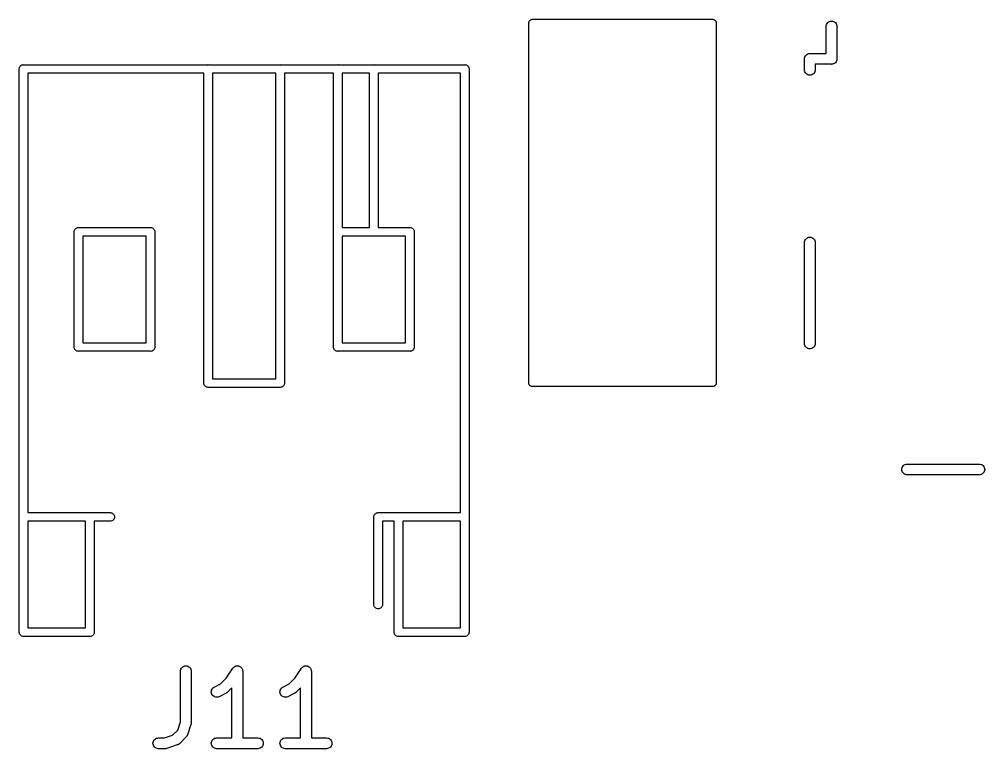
# Model space of a CAD drawing. Extents: x 50 to 150, y -150 to -50.
# Drawn here: x 84.88 to 98.28, y -60.08 to -49.95 of the extents above; entities that cross this region are included whole.
import ezdxf

# ---------------------------------------------------------------- set-up
doc = ezdxf.new("R2010")
doc.units = 0
doc.layers.add('BLACK', color=7, linetype='CONTINUOUS')

msp = doc.modelspace()

# ---------------------------------------------------------------- linework, layer by layer
at = {"layer": 'BLACK', "linetype": 'CONTINUOUS'}
for p, q in [((91.9617, -49.9682), (91.9648, -49.9645)), ((91.9648, -49.9645), (91.9649, -49.9644)), ((91.9649, -49.9644), (91.965, -49.9643)), ((91.965, -49.9643), (91.9686, -49.9614)), ((91.9686, -49.9614), (91.9723, -49.9584)), ((91.9723, -49.9584), (91.9725, -49.9583)), ((91.9725, -49.9583), (91.9726, -49.9582)), ((91.9726, -49.9582), (91.9767, -49.956)), ((91.9767, -49.956), (91.9809, -49.9538)), ((91.9809, -49.9538), (91.9811, -49.9537)), ((91.9811, -49.9537), (91.9813, -49.9536)), ((91.9813, -49.9536), (91.9857, -49.9523)), ((91.9857, -49.9523), (91.9903, -49.951)), ((91.9903, -49.951), (91.9905, -49.9509)), ((91.9905, -49.9509), (91.9906, -49.9509)), ((91.9906, -49.9509), (91.9953, -49.9505)), ((91.9953, -49.9505), (92, -49.95)), ((92, -49.95), (94.5, -49.95)), ((94.5, -49.95), (94.5003, -49.95)), ((94.5003, -49.95), (94.5003, -49.95)), ((94.5003, -49.95), (94.5004, -49.95)), ((94.5004, -49.95), (94.5007, -49.95)), ((94.5007, -49.95), (94.5053, -49.9505)), ((94.5053, -49.9505), (94.5101, -49.951)), ((94.5101, -49.951), (94.5102, -49.9511)), ((94.5102, -49.9511), (94.5104, -49.9511)), ((94.5104, -49.9511), (94.5149, -49.9525)), ((94.5149, -49.9525), (94.5194, -49.9539)), ((94.5194, -49.9539), (94.5195, -49.954)), ((94.5195, -49.954), (94.5197, -49.954)), ((94.5197, -49.954), (94.5238, -49.9563)), ((94.5238, -49.9563), (94.528, -49.9585)), ((94.528, -49.9585), (94.5281, -49.9587)), ((94.5281, -49.9587), (94.5282, -49.9587)), ((94.5282, -49.9587), (94.5318, -49.9617)), ((94.5318, -49.9617), (94.5355, -49.9648)), ((94.5355, -49.9648), (94.5356, -49.9649)), ((94.5356, -49.9649), (94.5357, -49.965)), ((94.5357, -49.965), (94.5386, -49.9686)), ((91.95, -49.9993), (91.9505, -49.9947)), ((91.95, -49.9996), (91.95, -49.9993)), ((91.95, -49.9997), (91.95, -49.9996)), ((91.95, -50), (91.95, -49.9997)), ((91.95, -49.9997), (91.95, -49.9997)), ((91.95, -55), (91.95, -50)), ((91.9505, -49.9947), (91.951, -49.9899)), ((91.951, -49.9899), (91.9511, -49.9898)), ((91.9511, -49.9896), (91.9525, -49.9851)), ((91.9511, -49.9898), (91.9511, -49.9896)), ((91.9525, -49.9851), (91.9539, -49.9806)), ((91.9539, -49.9806), (91.954, -49.9805)), ((91.954, -49.9803), (91.9564, -49.9761)), ((91.954, -49.9805), (91.954, -49.9803)), ((91.9564, -49.9761), (91.9585, -49.972)), ((91.9585, -49.972), (91.9587, -49.9719)), ((91.9587, -49.9718), (91.9617, -49.9682)), ((91.9587, -49.9719), (91.9587, -49.9718)), ((94.5386, -49.9686), (94.5416, -49.9723)), ((94.5416, -49.9723), (94.5417, -49.9725)), ((94.5417, -49.9725), (94.5418, -49.9726)), ((94.5418, -49.9726), (94.544, -49.9767)), ((94.544, -49.9767), (94.5462, -49.9809)), ((94.5462, -49.9809), (94.5463, -49.9811)), ((94.5463, -49.9811), (94.5464, -49.9813)), ((94.5464, -49.9813), (94.5477, -49.9857)), ((94.5477, -49.9857), (94.549, -49.9903)), ((94.549, -49.9903), (94.5491, -49.9905)), ((94.5491, -49.9905), (94.5491, -49.9906)), ((94.5491, -49.9906), (94.5495, -49.9953)), ((94.5495, -49.9953), (94.55, -50)), ((94.55, -50), (94.55, -55)), ((96.075, -50.0463), (96.0761, -50.0353)), ((96.075, -50.425), (96.075, -50.0463)), ((96.0761, -50.0353), (96.0804, -50.0212)), ((96.0804, -50.0212), (96.0873, -50.0081)), ((96.0873, -50.0081), (96.0967, -49.9967)), ((96.0967, -49.9967), (96.1081, -49.9873)), ((96.1081, -49.9873), (96.1212, -49.9804)), ((96.1212, -49.9804), (96.1353, -49.9761)), ((96.1353, -49.9761), (96.15, -49.9746)), ((96.15, -49.9746), (96.1647, -49.9761)), ((96.1647, -49.9761), (96.1788, -49.9804)), ((96.1788, -49.9804), (96.1919, -49.9873)), ((96.1919, -49.9873), (96.2033, -49.9967)), ((96.2033, -49.9967), (96.2127, -50.0081)), ((96.2127, -50.0081), (96.2196, -50.0212)), ((96.2196, -50.0212), (96.2239, -50.0353)), ((96.2239, -50.0353), (96.225, -50.0463)), ((96.225, -50.0463), (96.225, -50.4963)), ((95.7746, -50.5), (95.7761, -50.4853)), ((95.775, -50.5037), (95.7746, -50.5)), ((95.7761, -50.4853), (95.7804, -50.4712)), ((95.7804, -50.4712), (95.7873, -50.4581)), ((95.7873, -50.4581), (95.7967, -50.4467)), ((95.7967, -50.4467), (95.8081, -50.4373)), ((95.8081, -50.4373), (95.8212, -50.4304)), ((95.8212, -50.4304), (95.8353, -50.4261)), ((95.8353, -50.4261), (95.8463, -50.425)), ((95.8463, -50.425), (95.85, -50.4246)), ((95.85, -50.4246), (95.8537, -50.425)), ((95.8537, -50.425), (96.075, -50.425)), ((96.2254, -50.5), (96.2239, -50.5147)), ((96.225, -50.4963), (96.2254, -50.5)), ((84.8797, -50.64), (84.8809, -50.6282)), ((84.8809, -50.6282), (84.8843, -50.6169)), ((84.8843, -50.6169), (84.8899, -50.6065)), ((84.8899, -50.6065), (84.8974, -50.5974)), ((84.8974, -50.5974), (84.9065, -50.5899)), ((84.9065, -50.5899), (84.9169, -50.5843)), ((84.9169, -50.5843), (84.9282, -50.5809)), ((84.9282, -50.5809), (84.9371, -50.58)), ((84.9371, -50.58), (84.94, -50.5797)), ((84.94, -50.5797), (84.9429, -50.58)), ((84.9429, -50.58), (87.4971, -50.58)), ((87.4971, -50.58), (87.5, -50.5797)), ((87.5, -50.5797), (87.5029, -50.58)), ((87.5029, -50.58), (88.4971, -50.58)), ((88.4971, -50.58), (88.5, -50.5797)), ((88.5, -50.5797), (88.5029, -50.58)), ((88.5029, -50.58), (89.2971, -50.58)), ((89.2971, -50.58), (89.3, -50.5797)), ((89.3, -50.5797), (89.3029, -50.58)), ((89.3029, -50.58), (89.7971, -50.58)), ((89.7971, -50.58), (89.8, -50.5797)), ((89.8, -50.5797), (89.8029, -50.58)), ((89.8029, -50.58), (91.0571, -50.58)), ((91.0571, -50.58), (91.06, -50.5797)), ((91.06, -50.5797), (91.0629, -50.58)), ((91.0629, -50.58), (91.0718, -50.5809)), ((91.0718, -50.5809), (91.0831, -50.5843)), ((91.0831, -50.5843), (91.0935, -50.5899)), ((91.0935, -50.5899), (91.1026, -50.5974)), ((91.1026, -50.5974), (91.1101, -50.6065)), ((91.1101, -50.6065), (91.1157, -50.6169)), ((91.1157, -50.6169), (91.1191, -50.6282)), ((91.1191, -50.6282), (91.1203, -50.64)), ((95.775, -50.6537), (95.775, -50.5037)), ((96.1463, -50.575), (95.925, -50.575)), ((95.925, -50.575), (95.925, -50.6537)), ((96.15, -50.5754), (96.1463, -50.575)), ((96.1537, -50.575), (96.15, -50.5754)), ((96.1647, -50.5739), (96.1537, -50.575)), ((96.1788, -50.5696), (96.1647, -50.5739)), ((96.1919, -50.5627), (96.1788, -50.5696)), ((96.2033, -50.5533), (96.1919, -50.5627)), ((96.2127, -50.5419), (96.2033, -50.5533)), ((96.2196, -50.5288), (96.2127, -50.5419)), ((96.2239, -50.5147), (96.2196, -50.5288)), ((84.88, -50.6429), (84.8797, -50.64)), ((84.88, -56.857), (84.88, -50.6429)), ((87.44, -50.7), (85, -50.7)), ((85, -50.7), (85, -56.8)), ((87.44, -54.9971), (87.44, -50.7)), ((87.56, -50.7), (87.56, -54.94)), ((88.44, -50.7), (87.56, -50.7)), ((88.44, -54.94), (88.44, -50.7)), ((89.24, -50.7), (88.56, -50.7)), ((88.56, -50.7), (88.56, -54.9971)), ((89.24, -52.8971), (89.24, -50.7)), ((89.36, -50.7), (89.36, -52.84)), ((89.74, -50.7), (89.36, -50.7)), ((89.74, -52.84), (89.74, -50.7)), ((91, -50.7), (89.86, -50.7)), ((89.86, -50.7), (89.86, -52.84)), ((91, -56.8), (91, -50.7)), ((91.1203, -50.64), (91.12, -50.6429)), ((91.12, -50.6429), (91.12, -56.8571)), ((95.7761, -50.6647), (95.775, -50.6537)), ((95.7804, -50.6788), (95.7761, -50.6647)), ((95.7873, -50.6919), (95.7804, -50.6788)), ((95.7967, -50.7033), (95.7873, -50.6919)), ((95.8081, -50.7127), (95.7967, -50.7033)), ((95.8212, -50.7196), (95.8081, -50.7127)), ((95.8353, -50.7239), (95.8212, -50.7196)), ((95.85, -50.7254), (95.8353, -50.7239)), ((95.8647, -50.7239), (95.85, -50.7254)), ((95.8788, -50.7196), (95.8647, -50.7239)), ((95.8919, -50.7127), (95.8788, -50.7196)), ((95.9033, -50.7033), (95.8919, -50.7127)), ((95.9127, -50.6919), (95.9033, -50.7033)), ((95.9196, -50.6788), (95.9127, -50.6919)), ((95.9239, -50.6647), (95.9196, -50.6788)), ((95.925, -50.6537), (95.9239, -50.6647)), ((85.6397, -52.9), (85.6409, -52.8882)), ((85.64, -52.903), (85.6397, -52.9)), ((85.64, -54.4971), (85.64, -52.903)), ((85.6409, -52.8882), (85.6443, -52.8769)), ((85.6443, -52.8769), (85.6499, -52.8665)), ((85.6499, -52.8665), (85.6574, -52.8574)), ((85.6574, -52.8574), (85.6665, -52.8499)), ((85.6665, -52.8499), (85.6769, -52.8443)), ((85.6769, -52.8443), (85.6882, -52.8409)), ((85.6882, -52.8409), (85.6971, -52.84)), ((85.6971, -52.84), (85.7, -52.8397)), ((85.6971, -52.84), (85.6971, -52.84)), ((85.7, -52.8397), (85.7029, -52.84)), ((85.7029, -52.84), (86.6971, -52.84)), ((86.6971, -52.84), (86.7, -52.8397)), ((86.7, -52.8397), (86.7029, -52.84)), ((86.7029, -52.84), (86.7029, -52.84)), ((86.7029, -52.84), (86.7118, -52.8409)), ((86.7118, -52.8409), (86.7231, -52.8443)), ((86.7231, -52.8443), (86.7335, -52.8499)), ((86.7335, -52.8499), (86.7426, -52.8574)), ((86.7426, -52.8574), (86.7501, -52.8665)), ((86.7501, -52.8665), (86.7557, -52.8769)), ((86.7557, -52.8769), (86.7591, -52.8882)), ((86.7591, -52.8882), (86.7603, -52.9)), ((86.7603, -52.9), (86.76, -52.9029)), ((86.76, -52.9029), (86.76, -54.4971)), ((89.2397, -52.9), (89.24, -52.8971)), ((89.24, -52.9029), (89.2397, -52.9)), ((89.24, -54.497), (89.24, -52.9029)), ((89.36, -52.84), (89.74, -52.84)), ((89.86, -52.84), (90.2971, -52.84)), ((90.2971, -52.84), (90.3, -52.8397)), ((90.3, -52.8397), (90.3029, -52.84)), ((90.3029, -52.84), (90.3118, -52.8409)), ((90.3118, -52.8409), (90.3231, -52.8443)), ((90.3231, -52.8443), (90.3335, -52.8499)), ((90.3335, -52.8499), (90.3426, -52.8574)), ((90.3426, -52.8574), (90.3501, -52.8665)), ((90.3501, -52.8665), (90.3557, -52.8769)), ((90.3557, -52.8769), (90.3591, -52.8882)), ((90.3591, -52.8882), (90.3603, -52.9)), ((90.3603, -52.9), (90.36, -52.9029)), ((90.36, -52.9029), (90.36, -54.4971)), ((85.76, -52.96), (85.76, -54.44)), ((86.64, -52.96), (85.76, -52.96)), ((86.64, -54.44), (86.64, -52.96)), ((89.7971, -52.96), (89.36, -52.96)), ((89.36, -52.96), (89.36, -54.44)), ((89.8, -52.9603), (89.7971, -52.96)), ((89.8029, -52.96), (89.8, -52.9603)), ((90.24, -52.96), (89.8029, -52.96)), ((90.24, -54.44), (90.24, -52.96)), ((95.775, -53.0463), (95.7761, -53.0353)), ((95.775, -54.4537), (95.775, -53.0463)), ((95.7761, -53.0353), (95.7804, -53.0212)), ((95.7804, -53.0212), (95.7873, -53.0081)), ((95.7873, -53.0081), (95.7967, -52.9967)), ((95.7967, -52.9967), (95.8081, -52.9873)), ((95.8081, -52.9873), (95.8212, -52.9804)), ((95.8212, -52.9804), (95.8353, -52.9761)), ((95.8353, -52.9761), (95.85, -52.9746)), ((95.85, -52.9746), (95.8647, -52.9761)), ((95.8647, -52.9761), (95.8788, -52.9804)), ((95.8788, -52.9804), (95.8919, -52.9873)), ((95.8919, -52.9873), (95.9033, -52.9967)), ((95.9033, -52.9967), (95.9127, -53.0081)), ((95.9127, -53.0081), (95.9196, -53.0212)), ((95.9196, -53.0212), (95.9239, -53.0353)), ((95.9239, -53.0353), (95.925, -53.0463)), ((95.925, -53.0463), (95.925, -54.4537)), ((85.6397, -54.5), (85.64, -54.4971)), ((85.6409, -54.5118), (85.6397, -54.5)), ((85.6443, -54.5231), (85.6409, -54.5118)), ((85.76, -54.44), (86.64, -54.44)), ((86.7591, -54.5118), (86.7557, -54.5231)), ((86.76, -54.5029), (86.7591, -54.5118)), ((86.76, -54.4971), (86.7603, -54.5)), ((86.7603, -54.5), (86.76, -54.5029)), ((86.76, -54.5029), (86.76, -54.5029)), ((89.2397, -54.5), (89.24, -54.497)), ((89.2409, -54.5118), (89.2397, -54.5)), ((89.2443, -54.5231), (89.2409, -54.5118)), ((89.36, -54.44), (90.24, -54.44)), ((90.3591, -54.5118), (90.3557, -54.5231)), ((90.3603, -54.5), (90.3591, -54.5118)), ((90.36, -54.4971), (90.3603, -54.5)), ((95.7761, -54.4647), (95.775, -54.4537)), ((95.7804, -54.4788), (95.7761, -54.4647)), ((95.7873, -54.4919), (95.7804, -54.4788)), ((95.7967, -54.5033), (95.7873, -54.4919)), ((95.8081, -54.5127), (95.7967, -54.5033)), ((95.8212, -54.5196), (95.8081, -54.5127)), ((95.8353, -54.5239), (95.8212, -54.5196)), ((95.8788, -54.5196), (95.8647, -54.5239)), ((95.8919, -54.5127), (95.8788, -54.5196)), ((95.9033, -54.5033), (95.8919, -54.5127)), ((95.9127, -54.4919), (95.9033, -54.5033)), ((95.9196, -54.4788), (95.9127, -54.4919)), ((95.9239, -54.4647), (95.9196, -54.4788)), ((95.925, -54.4537), (95.9239, -54.4647)), ((85.6499, -54.5335), (85.6443, -54.5231)), ((85.6574, -54.5426), (85.6499, -54.5335)), ((85.6665, -54.5501), (85.6574, -54.5426)), ((85.6769, -54.5557), (85.6665, -54.5501)), ((85.6882, -54.5591), (85.6769, -54.5557)), ((85.7, -54.5603), (85.6882, -54.5591)), ((85.7029, -54.56), (85.7, -54.5603)), ((86.6971, -54.56), (85.7029, -54.56)), ((86.7, -54.5603), (86.6971, -54.56)), ((86.7118, -54.5591), (86.7, -54.5603)), ((86.7231, -54.5557), (86.7118, -54.5591)), ((86.7335, -54.5501), (86.7231, -54.5557)), ((86.7426, -54.5426), (86.7335, -54.5501)), ((86.7501, -54.5335), (86.7426, -54.5426)), ((86.7557, -54.5231), (86.7501, -54.5335)), ((89.2499, -54.5335), (89.2443, -54.5231)), ((89.2574, -54.5426), (89.2499, -54.5335)), ((89.2665, -54.5501), (89.2574, -54.5426)), ((89.2769, -54.5557), (89.2665, -54.5501)), ((89.2882, -54.5591), (89.2769, -54.5557)), ((89.2971, -54.56), (89.2882, -54.5591)), ((89.3, -54.5603), (89.2971, -54.56)), ((89.2971, -54.56), (89.2971, -54.56)), ((89.3029, -54.56), (89.3, -54.5603)), ((90.2971, -54.56), (89.3029, -54.56)), ((90.3, -54.5603), (90.2971, -54.56)), ((90.3029, -54.56), (90.3, -54.5603)), ((90.3118, -54.5591), (90.3029, -54.56)), ((90.3029, -54.56), (90.3029, -54.56)), ((90.3231, -54.5557), (90.3118, -54.5591)), ((90.3335, -54.5501), (90.3231, -54.5557)), ((90.3426, -54.5426), (90.3335, -54.5501)), ((90.3501, -54.5335), (90.3426, -54.5426)), ((90.3557, -54.5231), (90.3501, -54.5335)), ((95.85, -54.5254), (95.8353, -54.5239)), ((95.8647, -54.5239), (95.85, -54.5254)), ((87.4397, -55), (87.44, -54.9971)), ((87.4409, -55.0118), (87.4397, -55)), ((87.4443, -55.0231), (87.4409, -55.0118)), ((87.4466, -55.0274), (87.4443, -55.0231)), ((87.4499, -55.0335), (87.4466, -55.0274)), ((87.4574, -55.0426), (87.4499, -55.0335)), ((87.4665, -55.0501), (87.4574, -55.0426)), ((87.4769, -55.0557), (87.4665, -55.0501)), ((87.4882, -55.0591), (87.4769, -55.0557)), ((87.56, -54.94), (88.44, -54.94)), ((88.5231, -55.0557), (88.5118, -55.0591)), ((88.5335, -55.0501), (88.5231, -55.0557)), ((88.5426, -55.0426), (88.5335, -55.0501)), ((88.5501, -55.0335), (88.5426, -55.0426)), ((88.5557, -55.0231), (88.5501, -55.0335)), ((88.5591, -55.0118), (88.5557, -55.0231)), ((88.56, -55.0029), (88.5591, -55.0118)), ((88.56, -54.9971), (88.5603, -55)), ((88.5603, -55), (88.56, -55.0029)), ((88.56, -55.0029), (88.56, -55.0029)), ((91.9505, -55.0047), (91.95, -55)), ((91.9509, -55.0094), (91.9505, -55.0047)), ((91.9509, -55.0095), (91.9509, -55.0094)), ((91.951, -55.0097), (91.9509, -55.0095)), ((91.9523, -55.0143), (91.951, -55.0097)), ((91.9536, -55.0187), (91.9523, -55.0143)), ((91.9537, -55.0189), (91.9536, -55.0187)), ((91.9538, -55.0191), (91.9537, -55.0189)), ((91.956, -55.0233), (91.9538, -55.0191)), ((91.9582, -55.0274), (91.956, -55.0233)), ((91.9583, -55.0275), (91.9582, -55.0274)), ((91.9584, -55.0277), (91.9583, -55.0275)), ((91.9614, -55.0314), (91.9584, -55.0277)), ((91.9643, -55.035), (91.9614, -55.0314)), ((91.9644, -55.0351), (91.9643, -55.035)), ((91.9645, -55.0352), (91.9644, -55.0351)), ((91.9682, -55.0383), (91.9645, -55.0352)), ((91.9718, -55.0413), (91.9682, -55.0383)), ((91.9719, -55.0413), (91.9718, -55.0413)), ((91.972, -55.0415), (91.9719, -55.0413)), ((91.9762, -55.0437), (91.972, -55.0415)), ((91.9803, -55.046), (91.9762, -55.0437)), ((91.9805, -55.046), (91.9803, -55.046)), ((91.9806, -55.0461), (91.9805, -55.046)), ((91.9851, -55.0475), (91.9806, -55.0461)), ((91.9896, -55.0489), (91.9851, -55.0475)), ((91.9898, -55.0489), (91.9896, -55.0489)), ((91.9899, -55.049), (91.9898, -55.0489)), ((91.9947, -55.0495), (91.9899, -55.049)), ((91.9993, -55.05), (91.9947, -55.0495)), ((91.9996, -55.05), (91.9993, -55.05)), ((91.9997, -55.05), (91.9996, -55.05)), ((92, -55.05), (91.9997, -55.05)), ((91.9997, -55.05), (91.9997, -55.05)), ((94.5, -55.05), (92, -55.05)), ((94.5047, -55.0495), (94.5, -55.05)), ((94.5094, -55.0491), (94.5047, -55.0495)), ((94.5095, -55.0491), (94.5094, -55.0491)), ((94.5097, -55.049), (94.5095, -55.0491)), ((94.5143, -55.0477), (94.5097, -55.049)), ((94.5187, -55.0464), (94.5143, -55.0477)), ((94.5189, -55.0463), (94.5187, -55.0464)), ((94.5191, -55.0462), (94.5189, -55.0463)), ((94.5233, -55.044), (94.5191, -55.0462)), ((94.5274, -55.0418), (94.5233, -55.044)), ((94.5275, -55.0417), (94.5274, -55.0418)), ((94.5277, -55.0416), (94.5275, -55.0417)), ((94.5314, -55.0386), (94.5277, -55.0416)), ((94.535, -55.0357), (94.5314, -55.0386)), ((94.5351, -55.0356), (94.535, -55.0357)), ((94.5352, -55.0355), (94.5351, -55.0356)), ((94.5383, -55.0318), (94.5352, -55.0355)), ((94.5413, -55.0282), (94.5383, -55.0318)), ((94.5415, -55.028), (94.5413, -55.0281)), ((94.5413, -55.0281), (94.5413, -55.0282)), ((94.5437, -55.0238), (94.5415, -55.028)), ((94.546, -55.0197), (94.5437, -55.0238)), ((94.5461, -55.0194), (94.546, -55.0195)), ((94.546, -55.0195), (94.546, -55.0197)), ((94.5475, -55.0149), (94.5461, -55.0194)), ((94.5489, -55.0104), (94.5475, -55.0149)), ((94.549, -55.0101), (94.5489, -55.0102)), ((94.5489, -55.0102), (94.5489, -55.0104)), ((94.5495, -55.0053), (94.549, -55.0101)), ((94.55, -55.0007), (94.5495, -55.0053)), ((94.55, -55), (94.55, -55.0003)), ((94.55, -55.0003), (94.55, -55.0003)), ((94.55, -55.0003), (94.55, -55.0004)), ((94.55, -55.0004), (94.55, -55.0007)), ((87.5, -55.0603), (87.4882, -55.0591)), ((87.5029, -55.06), (87.5, -55.0603)), ((88.4971, -55.06), (87.5029, -55.06)), ((88.5, -55.0603), (88.4971, -55.06)), ((88.5118, -55.0591), (88.5, -55.0603)), ((97.1712, -56.1304), (97.1853, -56.1261)), ((97.1853, -56.1261), (97.1963, -56.125)), ((97.1963, -56.125), (98.2037, -56.125)), ((98.2037, -56.125), (98.2147, -56.1261)), ((98.2147, -56.1261), (98.2288, -56.1304)), ((97.1246, -56.2), (97.1261, -56.1853)), ((97.1261, -56.2147), (97.1246, -56.2)), ((97.1261, -56.1853), (97.1304, -56.1712)), ((97.1304, -56.2288), (97.1261, -56.2147)), ((97.1304, -56.1712), (97.1373, -56.1581)), ((97.1373, -56.2419), (97.1304, -56.2288)), ((97.1373, -56.1581), (97.1467, -56.1467)), ((97.1467, -56.2533), (97.1373, -56.2419)), ((97.1467, -56.1467), (97.1581, -56.1373)), ((97.1581, -56.2627), (97.1467, -56.2533)), ((97.1581, -56.1373), (97.1712, -56.1304)), ((98.2288, -56.1304), (98.2419, -56.1373)), ((98.2419, -56.1373), (98.2533, -56.1467)), ((98.2533, -56.2533), (98.2419, -56.2627)), ((98.2533, -56.1467), (98.2627, -56.1581)), ((98.2627, -56.2419), (98.2533, -56.2533)), ((98.2627, -56.1581), (98.2696, -56.1712)), ((98.2696, -56.2288), (98.2627, -56.2419)), ((98.2696, -56.1712), (98.2739, -56.1853)), ((98.2739, -56.2147), (98.2696, -56.2288)), ((98.2739, -56.1853), (98.2754, -56.2)), ((98.2754, -56.2), (98.2739, -56.2147)), ((97.1712, -56.2696), (97.1581, -56.2627)), ((97.1853, -56.2739), (97.1712, -56.2696)), ((97.1963, -56.275), (97.1853, -56.2739)), ((98.2037, -56.275), (97.1963, -56.275)), ((98.2147, -56.2739), (98.2037, -56.275)), ((98.2288, -56.2696), (98.2147, -56.2739)), ((98.2419, -56.2627), (98.2288, -56.2696)), ((84.8797, -56.86), (84.88, -56.857)), ((84.88, -56.863), (84.8797, -56.86)), ((84.88, -58.457), (84.88, -56.863)), ((85, -56.8), (85.8571, -56.8)), ((85, -56.92), (85, -58.4)), ((85.8, -56.92), (85, -56.92)), ((85.8, -58.4), (85.8, -56.92)), ((85.8571, -56.8), (85.86, -56.7997)), ((85.86, -56.7997), (85.8629, -56.8)), ((85.8629, -56.8), (86.1429, -56.8)), ((86.1429, -56.92), (85.92, -56.92)), ((85.92, -56.92), (85.92, -58.4571)), ((86.1429, -56.8), (86.1518, -56.8009)), ((86.1518, -56.9191), (86.1429, -56.92)), ((86.1518, -56.8009), (86.1631, -56.8043)), ((86.1631, -56.9157), (86.1518, -56.9191)), ((86.1631, -56.8043), (86.1735, -56.8099)), ((86.1735, -56.9101), (86.1631, -56.9157)), ((86.1735, -56.8099), (86.1826, -56.8174)), ((86.1826, -56.9026), (86.1735, -56.9101)), ((86.1826, -56.8174), (86.1901, -56.8265)), ((86.1901, -56.8935), (86.1826, -56.9026)), ((86.1901, -56.8265), (86.1957, -56.8369)), ((86.1957, -56.8831), (86.1901, -56.8935)), ((86.1957, -56.8369), (86.1991, -56.8482)), ((86.1991, -56.8718), (86.1957, -56.8831)), ((86.1991, -56.8482), (86.2003, -56.86)), ((86.2003, -56.86), (86.1991, -56.8718)), ((89.7997, -56.86), (89.8009, -56.8482)), ((89.8, -56.8629), (89.7997, -56.86)), ((89.8, -58.0779), (89.8, -56.8629)), ((89.8009, -56.8482), (89.8043, -56.8369)), ((89.8043, -56.8369), (89.8099, -56.8265)), ((89.8099, -56.8265), (89.8174, -56.8174)), ((89.8174, -56.8174), (89.8265, -56.8099)), ((89.8265, -56.8099), (89.8369, -56.8043)), ((89.8369, -56.8043), (89.8482, -56.8009)), ((89.8482, -56.8009), (89.8571, -56.8)), ((89.8571, -56.8), (89.86, -56.7997)), ((89.86, -56.7997), (89.8629, -56.8)), ((89.8629, -56.8), (90.1371, -56.8)), ((90.08, -56.92), (89.92, -56.92)), ((89.92, -56.92), (89.92, -58.0779)), ((90.08, -58.457), (90.08, -56.92)), ((90.1371, -56.8), (90.14, -56.7997)), ((90.14, -56.7997), (90.1429, -56.8)), ((90.1429, -56.8), (91, -56.8)), ((90.2, -56.92), (90.2, -58.4)), ((91, -56.92), (90.2, -56.92)), ((91, -58.4), (91, -56.92)), ((91.12, -56.8571), (91.1203, -56.86)), ((91.1203, -56.86), (91.12, -56.8629)), ((91.12, -56.8629), (91.12, -58.4571)), ((89.8009, -58.0868), (89.8, -58.0779)), ((89.8043, -58.0981), (89.8009, -58.0868)), ((89.8099, -58.1085), (89.8043, -58.0981)), ((89.8174, -58.1176), (89.8099, -58.1085)), ((89.8265, -58.1251), (89.8174, -58.1176)), ((89.8369, -58.1307), (89.8265, -58.1251)), ((89.8482, -58.1341), (89.8369, -58.1307)), ((89.86, -58.1353), (89.8482, -58.1341)), ((89.8718, -58.1341), (89.86, -58.1353)), ((89.8831, -58.1307), (89.8718, -58.1341)), ((89.8935, -58.1251), (89.8831, -58.1307)), ((89.9026, -58.1176), (89.8935, -58.1251)), ((89.9101, -58.1085), (89.9026, -58.1176)), ((89.9157, -58.0981), (89.9101, -58.1085)), ((89.9191, -58.0868), (89.9157, -58.0981)), ((89.92, -58.0779), (89.9191, -58.0868)), ((85, -58.4), (85.8, -58.4)), ((90.2, -58.4), (91, -58.4)), ((84.8797, -58.46), (84.88, -58.457)), ((84.8809, -58.4718), (84.8797, -58.46)), ((84.8843, -58.4831), (84.8809, -58.4718)), ((84.8899, -58.4935), (84.8843, -58.4831)), ((84.8974, -58.5026), (84.8899, -58.4935)), ((84.9065, -58.5101), (84.8974, -58.5026)), ((84.9169, -58.5157), (84.9065, -58.5101)), ((84.9282, -58.5191), (84.9169, -58.5157)), ((84.9371, -58.52), (84.9282, -58.5191)), ((84.94, -58.5203), (84.9371, -58.52)), ((84.9371, -58.52), (84.9371, -58.52)), ((84.9429, -58.52), (84.94, -58.5203)), ((85.8571, -58.52), (84.9429, -58.52)), ((85.86, -58.5203), (85.8571, -58.52)), ((85.8629, -58.52), (85.86, -58.5203)), ((85.8718, -58.5191), (85.8629, -58.52)), ((85.8629, -58.52), (85.8629, -58.52)), ((85.8831, -58.5157), (85.8718, -58.5191)), ((85.8935, -58.5101), (85.8831, -58.5157)), ((85.9026, -58.5026), (85.8935, -58.5101)), ((85.9101, -58.4935), (85.9026, -58.5026)), ((85.9157, -58.4831), (85.9101, -58.4935)), ((85.9191, -58.4718), (85.9157, -58.4831)), ((85.9203, -58.46), (85.9191, -58.4718)), ((85.92, -58.4571), (85.9203, -58.46)), ((90.0797, -58.46), (90.08, -58.457)), ((90.0809, -58.4718), (90.0797, -58.46)), ((90.0843, -58.4831), (90.0809, -58.4718)), ((90.0899, -58.4935), (90.0843, -58.4831)), ((90.0974, -58.5026), (90.0899, -58.4935)), ((90.1065, -58.5101), (90.0974, -58.5026)), ((90.1169, -58.5157), (90.1065, -58.5101)), ((90.1282, -58.5191), (90.1169, -58.5157)), ((90.1371, -58.52), (90.1282, -58.5191)), ((90.14, -58.5203), (90.1371, -58.52)), ((90.1371, -58.52), (90.1371, -58.52)), ((90.1429, -58.52), (90.14, -58.5203)), ((91.0571, -58.52), (90.1429, -58.52)), ((91.06, -58.5203), (91.0571, -58.52)), ((91.0629, -58.52), (91.06, -58.5203)), ((91.0718, -58.5191), (91.0629, -58.52)), ((91.0629, -58.52), (91.0629, -58.52)), ((91.0831, -58.5157), (91.0718, -58.5191)), ((91.0935, -58.5101), (91.0831, -58.5157)), ((91.1026, -58.5026), (91.0935, -58.5101)), ((91.1101, -58.4935), (91.1026, -58.5026)), ((91.1157, -58.4831), (91.1101, -58.4935)), ((91.1191, -58.4718), (91.1157, -58.4831)), ((91.1203, -58.46), (91.1191, -58.4718)), ((91.12, -58.4571), (91.1203, -58.46)), ((87.138, -58.9488), (87.1494, -58.9396)), ((87.1494, -58.9396), (87.1624, -58.9328)), ((87.1624, -58.9328), (87.1764, -58.9287)), ((87.1764, -58.9287), (87.191, -58.9274)), ((87.191, -58.9274), (87.2056, -58.9289)), ((87.2056, -58.9289), (87.2195, -58.9332)), ((87.2195, -58.9332), (87.2324, -58.9402)), ((87.2324, -58.9402), (87.2437, -58.9495)), ((87.8582, -58.944), (87.8637, -58.9396)), ((87.8637, -58.9396), (87.8637, -58.9396)), ((87.8637, -58.9396), (87.8638, -58.9396)), ((87.8638, -58.9396), (87.8706, -58.936)), ((87.8706, -58.936), (87.8767, -58.9328)), ((87.8767, -58.9328), (87.8767, -58.9328)), ((87.8767, -58.9328), (87.8768, -58.9328)), ((87.8768, -58.9328), (87.884, -58.9307)), ((87.884, -58.9307), (87.8907, -58.9287)), ((87.8907, -58.9287), (87.8908, -58.9287)), ((87.8908, -58.9287), (87.898, -58.928)), ((87.8908, -58.9287), (87.8908, -58.9287)), ((87.898, -58.928), (87.9053, -58.9274)), ((87.9053, -58.9274), (87.9054, -58.9274)), ((87.9053, -58.9274), (87.9053, -58.9274)), ((87.9054, -58.9274), (87.9129, -58.9282)), ((87.9129, -58.9282), (87.9198, -58.9289)), ((87.9198, -58.9289), (87.9199, -58.9289)), ((87.9199, -58.9289), (87.92, -58.9289)), ((87.92, -58.9289), (87.9273, -58.9312)), ((87.9273, -58.9312), (87.9338, -58.9332)), ((87.9338, -58.9332), (87.9339, -58.9333)), ((87.9339, -58.9333), (87.9339, -58.9333)), ((87.9339, -58.9333), (87.9405, -58.9368)), ((87.9405, -58.9368), (87.9467, -58.9402)), ((87.9467, -58.9402), (87.9467, -58.9402)), ((87.9467, -58.9402), (87.9468, -58.9403)), ((87.9468, -58.9403), (87.9524, -58.9449)), ((88.8106, -58.944), (88.8161, -58.9396)), ((88.8161, -58.9396), (88.8161, -58.9396)), ((88.8161, -58.9396), (88.8162, -58.9396)), ((88.8162, -58.9396), (88.823, -58.936)), ((88.823, -58.936), (88.829, -58.9328)), ((88.829, -58.9328), (88.8291, -58.9328)), ((88.8291, -58.9328), (88.8292, -58.9328)), ((88.8292, -58.9328), (88.8364, -58.9307)), ((88.8364, -58.9307), (88.8431, -58.9287)), ((88.8431, -58.9287), (88.8431, -58.9287)), ((88.8431, -58.9287), (88.8432, -58.9287)), ((88.8432, -58.9287), (88.8504, -58.928)), ((88.8504, -58.928), (88.8577, -58.9274)), ((88.8577, -58.9274), (88.8578, -58.9274)), ((88.8577, -58.9274), (88.8577, -58.9274)), ((88.8578, -58.9274), (88.8653, -58.9282)), ((88.8653, -58.9282), (88.8722, -58.9289)), ((88.8722, -58.9289), (88.8723, -58.9289)), ((88.8723, -58.9289), (88.8723, -58.9289)), ((88.8723, -58.9289), (88.8797, -58.9312)), ((88.8797, -58.9312), (88.8862, -58.9332)), ((88.8862, -58.9332), (88.8863, -58.9333)), ((88.8863, -58.9333), (88.8863, -58.9333)), ((88.8863, -58.9333), (88.8928, -58.9368)), ((88.8928, -58.9368), (88.8991, -58.9402)), ((88.8991, -58.9402), (88.8991, -58.9402)), ((88.8991, -58.9402), (88.8992, -58.9403)), ((88.8992, -58.9403), (88.9048, -58.9449)), ((87.1155, -59.0013), (87.1171, -58.9868)), ((87.1155, -59.0024), (87.1155, -59.0013)), ((87.1155, -59.7045), (87.1155, -59.0024)), ((87.1171, -58.9868), (87.1215, -58.9728)), ((87.1215, -58.9728), (87.1286, -58.96)), ((87.1286, -58.96), (87.138, -58.9488)), ((87.2437, -58.9495), (87.2529, -58.9609)), ((87.2529, -58.9609), (87.2598, -58.9738)), ((87.2598, -58.9738), (87.264, -58.9878)), ((87.264, -58.9878), (87.2655, -59.0024)), ((87.2655, -59.0024), (87.2655, -59.7167)), ((87.7512, -59.0975), (87.8424, -58.9608)), ((87.8424, -58.9608), (87.8429, -58.96)), ((87.8429, -58.9599), (87.8479, -58.9541)), ((87.8429, -58.96), (87.8429, -58.9599)), ((87.8429, -58.96), (87.8429, -58.96)), ((87.8429, -58.96), (87.8429, -58.96)), ((87.8479, -58.9541), (87.8523, -58.9488)), ((87.8523, -58.9488), (87.8524, -58.9487)), ((87.8523, -58.9488), (87.8523, -58.9488)), ((87.8524, -58.9487), (87.8582, -58.944)), ((87.9524, -58.9449), (87.958, -58.9495)), ((87.958, -58.9495), (87.958, -58.9496)), ((87.958, -58.9496), (87.9581, -58.9496)), ((87.9581, -58.9496), (87.9629, -58.9556)), ((87.9629, -58.9556), (87.9672, -58.9609)), ((87.9672, -58.9609), (87.9673, -58.9609)), ((87.9673, -58.9609), (87.9673, -58.961)), ((87.9673, -58.961), (87.971, -58.9679)), ((87.971, -58.9679), (87.9741, -58.9738)), ((87.9741, -58.9738), (87.9741, -58.9739)), ((87.9741, -58.9739), (87.9741, -58.9739)), ((87.9741, -58.9739), (87.9763, -58.9809)), ((87.9763, -58.9809), (87.9783, -58.9878)), ((87.9783, -58.9878), (87.9783, -58.9879)), ((87.9783, -58.9879), (87.9784, -58.9879)), ((87.9784, -58.9879), (87.9791, -58.9952)), ((87.9791, -58.9952), (87.9798, -59.0024)), ((87.9798, -59.0024), (87.9798, -59.9274)), ((88.7036, -59.0975), (88.7947, -58.9608)), ((88.7947, -58.9608), (88.7953, -58.96)), ((88.7953, -58.9599), (88.8002, -58.9541)), ((88.7953, -58.96), (88.7953, -58.9599)), ((88.7953, -58.96), (88.7953, -58.96)), ((88.7953, -58.96), (88.7953, -58.96)), ((88.8002, -58.9541), (88.8047, -58.9488)), ((88.8047, -58.9488), (88.8048, -58.9487)), ((88.8047, -58.9488), (88.8047, -58.9488)), ((88.8048, -58.9487), (88.8106, -58.944)), ((88.9048, -58.9449), (88.9104, -58.9495)), ((88.9104, -58.9495), (88.9104, -58.9496)), ((88.9104, -58.9496), (88.9104, -58.9496)), ((88.9104, -58.9496), (88.9153, -58.9556)), ((88.9153, -58.9556), (88.9196, -58.9609)), ((88.9196, -58.9609), (88.9196, -58.9609)), ((88.9196, -58.9609), (88.9197, -58.961)), ((88.9197, -58.961), (88.9234, -58.9679)), ((88.9234, -58.9679), (88.9265, -58.9738)), ((88.9265, -58.9738), (88.9265, -58.9739)), ((88.9265, -58.9739), (88.9265, -58.9739)), ((88.9265, -58.9739), (88.9286, -58.9809)), ((88.9286, -58.9809), (88.9307, -58.9878)), ((88.9307, -58.9878), (88.9307, -58.9879)), ((88.9307, -58.9879), (88.9307, -58.9879)), ((88.9307, -58.9879), (88.9314, -58.9952)), ((88.9314, -58.9952), (88.9321, -59.0024)), ((88.9321, -59.0024), (88.9321, -59.9274)), ((87.5855, -59.221), (87.6699, -59.1788)), ((87.6699, -59.1788), (87.7512, -59.0975)), ((88.5379, -59.221), (88.6222, -59.1788)), ((88.6222, -59.1788), (88.7036, -59.0975)), ((87.5442, -59.293), (87.5447, -59.2784)), ((87.5466, -59.3075), (87.5442, -59.293)), ((87.5447, -59.2784), (87.548, -59.2641)), ((87.5517, -59.3212), (87.5466, -59.3075)), ((87.548, -59.2641), (87.554, -59.2508)), ((87.5594, -59.3336), (87.5517, -59.3212)), ((87.554, -59.2508), (87.5625, -59.2389)), ((87.5694, -59.3443), (87.5594, -59.3336)), ((87.5625, -59.2389), (87.5731, -59.2288)), ((87.5731, -59.2288), (87.5855, -59.221)), ((87.7478, -59.3076), (87.6526, -59.3552)), ((87.7514, -59.3053), (87.7478, -59.3076)), ((87.7551, -59.3034), (87.7514, -59.3053)), ((87.7576, -59.3014), (87.7551, -59.3034)), ((87.7602, -59.2998), (87.7576, -59.3014)), ((87.7633, -59.2969), (87.7602, -59.2998)), ((87.7666, -59.2942), (87.7633, -59.2969)), ((87.7673, -59.2935), (87.7666, -59.2942)), ((87.8298, -59.2311), (87.7673, -59.2935)), ((87.8298, -59.9274), (87.8298, -59.2311)), ((88.4966, -59.293), (88.4971, -59.2784)), ((88.499, -59.3075), (88.4966, -59.293)), ((88.4971, -59.2784), (88.5004, -59.2641)), ((88.5041, -59.3212), (88.499, -59.3075)), ((88.5004, -59.2641), (88.5064, -59.2508)), ((88.5118, -59.3336), (88.5041, -59.3212)), ((88.5064, -59.2508), (88.5149, -59.2389)), ((88.5218, -59.3443), (88.5118, -59.3336)), ((88.5149, -59.2389), (88.5255, -59.2288)), ((88.5255, -59.2288), (88.5379, -59.221)), ((88.7002, -59.3076), (88.605, -59.3552)), ((88.7038, -59.3053), (88.7002, -59.3076)), ((88.7075, -59.3034), (88.7038, -59.3053)), ((88.71, -59.3014), (88.7075, -59.3034)), ((88.7126, -59.2998), (88.71, -59.3014)), ((88.7157, -59.2969), (88.7126, -59.2998)), ((88.719, -59.2942), (88.7157, -59.2969)), ((88.7197, -59.2935), (88.719, -59.2942)), ((88.7821, -59.2311), (88.7197, -59.2935)), ((88.7821, -59.9274), (88.7821, -59.2311)), ((87.5813, -59.3529), (87.5694, -59.3443)), ((87.5946, -59.359), (87.5813, -59.3529)), ((87.6088, -59.3624), (87.5946, -59.359)), ((87.6234, -59.363), (87.6088, -59.3624)), ((87.6379, -59.3607), (87.6234, -59.363)), ((87.6516, -59.3556), (87.6379, -59.3607)), ((87.6526, -59.3552), (87.6516, -59.3556)), ((88.5337, -59.3529), (88.5218, -59.3443)), ((88.547, -59.359), (88.5337, -59.3529)), ((88.5612, -59.3624), (88.547, -59.359)), ((88.5758, -59.363), (88.5612, -59.3624)), ((88.5903, -59.3607), (88.5758, -59.363)), ((88.604, -59.3556), (88.5903, -59.3607)), ((88.605, -59.3552), (88.604, -59.3556)), ((87.0773, -59.819), (87.1155, -59.7045)), ((87.2616, -59.7404), (87.214, -59.8832)), ((87.2626, -59.7363), (87.2616, -59.7404)), ((87.2638, -59.7323), (87.2626, -59.7363)), ((87.2642, -59.7292), (87.2638, -59.7323)), ((87.2649, -59.7261), (87.2642, -59.7292)), ((87.265, -59.7219), (87.2649, -59.7261)), ((87.2655, -59.7177), (87.265, -59.7219)), ((87.2655, -59.7167), (87.2655, -59.7177)), ((87.0071, -59.8892), (87.0773, -59.819)), ((86.7345, -60.0019), (86.7361, -59.9873)), ((86.7359, -60.0164), (86.7345, -60.0019)), ((86.7361, -59.9873), (86.7404, -59.9733)), ((86.7404, -59.9733), (86.7473, -59.9604)), ((86.7473, -59.9604), (86.7567, -59.9492)), ((86.7567, -59.9492), (86.768, -59.9399)), ((86.768, -59.9399), (86.7809, -59.933)), ((86.7809, -59.933), (86.795, -59.9288)), ((86.795, -59.9288), (86.8095, -59.9274)), ((86.8095, -59.9274), (86.8926, -59.9274)), ((86.8926, -59.9274), (87.0071, -59.8892)), ((87.0967, -60.0115), (87.0925, -60.0145)), ((87.0982, -60.0099), (87.0967, -60.0115)), ((87.0999, -60.0085), (87.0982, -60.0099)), ((87.1007, -60.0078), (87.0999, -60.0085)), ((87.1959, -59.9126), (87.1007, -60.0078)), ((87.1973, -59.9109), (87.1959, -59.9126)), ((87.1989, -59.9094), (87.1973, -59.9109)), ((87.2019, -59.9052), (87.1989, -59.9094)), ((87.2052, -59.9012), (87.2019, -59.9052)), ((87.2062, -59.8993), (87.2052, -59.9012)), ((87.2075, -59.8975), (87.2062, -59.8993)), ((87.2097, -59.8929), (87.2075, -59.8975)), ((87.2121, -59.8883), (87.2097, -59.8929)), ((87.2127, -59.8862), (87.2121, -59.8883)), ((87.2137, -59.8842), (87.2127, -59.8862)), ((87.214, -59.8832), (87.2137, -59.8842)), ((87.544, -60.0019), (87.5456, -59.9873)), ((87.5454, -60.0164), (87.544, -60.0019)), ((87.5456, -59.9873), (87.5499, -59.9733)), ((87.5499, -59.9733), (87.5569, -59.9604)), ((87.5569, -59.9604), (87.5662, -59.9492)), ((87.5662, -59.9492), (87.5775, -59.9399)), ((87.5775, -59.9399), (87.5905, -59.933)), ((87.5905, -59.933), (87.6045, -59.9288)), ((87.6045, -59.9288), (87.619, -59.9274)), ((87.619, -59.9274), (87.8298, -59.9274)), ((87.9798, -59.9274), (88.1905, -59.9274)), ((88.1905, -59.9274), (88.1915, -59.9274)), ((88.1915, -59.9274), (88.2061, -59.929)), ((88.2061, -59.929), (88.22, -59.9334)), ((88.22, -59.9334), (88.2328, -59.9405)), ((88.2328, -59.9405), (88.2441, -59.9499)), ((88.2441, -59.9499), (88.2532, -59.9613)), ((88.2532, -59.9613), (88.26, -59.9743)), ((88.26, -59.9743), (88.2641, -59.9883)), ((88.2655, -60.0029), (88.2639, -60.0175)), ((88.2641, -59.9883), (88.2655, -60.0029)), ((88.4964, -60.0019), (88.498, -59.9873)), ((88.4978, -60.0164), (88.4964, -60.0019)), ((88.498, -59.9873), (88.5023, -59.9733)), ((88.5023, -59.9733), (88.5092, -59.9604)), ((88.5092, -59.9604), (88.5186, -59.9492)), ((88.5186, -59.9492), (88.5299, -59.9399)), ((88.5299, -59.9399), (88.5428, -59.933)), ((88.5428, -59.933), (88.5569, -59.9288)), ((88.5569, -59.9288), (88.5714, -59.9274)), ((88.5714, -59.9274), (88.7821, -59.9274)), ((88.9321, -59.9274), (89.1429, -59.9274)), ((89.1429, -59.9274), (89.1439, -59.9274)), ((89.1439, -59.9274), (89.1585, -59.929)), ((89.1585, -59.929), (89.1724, -59.9334)), ((89.1724, -59.9334), (89.1852, -59.9405)), ((89.1852, -59.9405), (89.1964, -59.9499)), ((89.1964, -59.9499), (89.2056, -59.9613)), ((89.2056, -59.9613), (89.2124, -59.9743)), ((89.2124, -59.9743), (89.2165, -59.9883)), ((89.2179, -60.0029), (89.2163, -60.0175)), ((89.2165, -59.9883), (89.2179, -60.0029)), ((86.74, -60.0305), (86.7359, -60.0164)), ((86.7468, -60.0434), (86.74, -60.0305)), ((86.7559, -60.0549), (86.7468, -60.0434)), ((86.7672, -60.0643), (86.7559, -60.0549)), ((86.78, -60.0713), (86.7672, -60.0643)), ((86.7939, -60.0757), (86.78, -60.0713)), ((86.8085, -60.0774), (86.7939, -60.0757)), ((86.8095, -60.0774), (86.8085, -60.0774)), ((86.9048, -60.0774), (86.8095, -60.0774)), ((86.909, -60.077), (86.9048, -60.0774)), ((86.9132, -60.0769), (86.909, -60.077)), ((86.9162, -60.0763), (86.9132, -60.0769)), ((86.9193, -60.076), (86.9162, -60.0763)), ((86.9234, -60.0747), (86.9193, -60.076)), ((86.9275, -60.0739), (86.9234, -60.0747)), ((86.9285, -60.0735), (86.9275, -60.0739)), ((87.0713, -60.0259), (86.9285, -60.0735)), ((87.0733, -60.025), (87.0713, -60.0259)), ((87.0755, -60.0244), (87.0733, -60.025)), ((87.08, -60.022), (87.0755, -60.0244)), ((87.0847, -60.02), (87.08, -60.022)), ((87.0865, -60.0187), (87.0847, -60.02)), ((87.0885, -60.0177), (87.0865, -60.0187)), ((87.0925, -60.0145), (87.0885, -60.0177)), ((87.5495, -60.0305), (87.5454, -60.0164)), ((87.5563, -60.0434), (87.5495, -60.0305)), ((87.5655, -60.0549), (87.5563, -60.0434)), ((87.5767, -60.0643), (87.5655, -60.0549)), ((87.5895, -60.0713), (87.5767, -60.0643)), ((87.6035, -60.0757), (87.5895, -60.0713)), ((87.618, -60.0774), (87.6035, -60.0757)), ((87.619, -60.0774), (87.618, -60.0774)), ((88.1905, -60.0774), (87.619, -60.0774)), ((88.205, -60.076), (88.1905, -60.0774)), ((88.2191, -60.0717), (88.205, -60.076)), ((88.232, -60.0648), (88.2191, -60.0717)), ((88.2433, -60.0556), (88.232, -60.0648)), ((88.2527, -60.0443), (88.2433, -60.0556)), ((88.2596, -60.0314), (88.2527, -60.0443)), ((88.2639, -60.0175), (88.2596, -60.0314)), ((88.5019, -60.0305), (88.4978, -60.0164)), ((88.5087, -60.0434), (88.5019, -60.0305)), ((88.5178, -60.0549), (88.5087, -60.0434)), ((88.5291, -60.0643), (88.5178, -60.0549)), ((88.5419, -60.0713), (88.5291, -60.0643)), ((88.5558, -60.0757), (88.5419, -60.0713)), ((88.5704, -60.0774), (88.5558, -60.0757)), ((88.5714, -60.0774), (88.5704, -60.0774)), ((89.1429, -60.0774), (88.5714, -60.0774)), ((89.1574, -60.076), (89.1429, -60.0774)), ((89.1714, -60.0717), (89.1574, -60.076)), ((89.1844, -60.0648), (89.1714, -60.0717)), ((89.1957, -60.0556), (89.1844, -60.0648)), ((89.205, -60.0443), (89.1957, -60.0556)), ((89.212, -60.0314), (89.205, -60.0443)), ((89.2163, -60.0175), (89.212, -60.0314))]:
    msp.add_line(p, q, dxfattribs=at)

doc.saveas('drawing.dxf')
